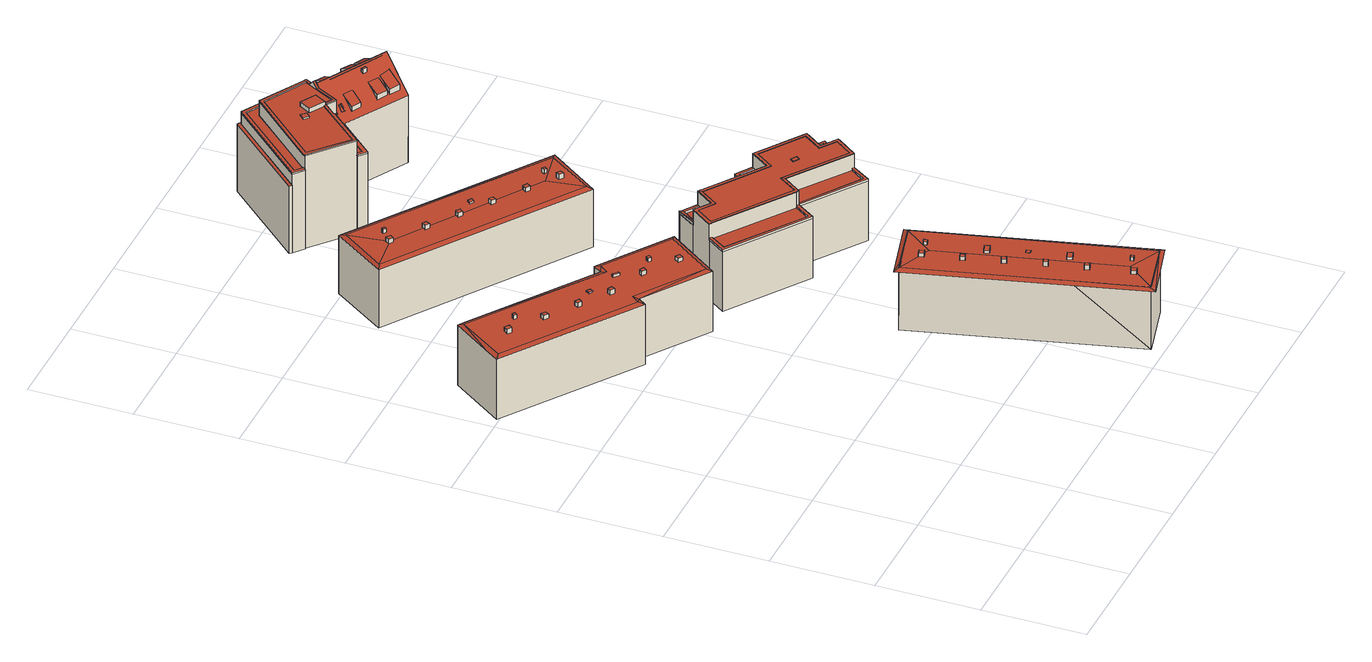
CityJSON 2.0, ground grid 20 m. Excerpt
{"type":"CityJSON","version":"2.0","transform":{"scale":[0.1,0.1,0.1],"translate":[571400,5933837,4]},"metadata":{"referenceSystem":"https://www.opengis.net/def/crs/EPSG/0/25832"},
"CityObjects":{
"building1":{"type":"Building","attributes":{"Grundfläche 2D":"586.504904","Grundhöhe NN":"5.869"},"children":["building1-1","building1-2","building1-3","building1-4","building1-5","building1-6","building1-7","building1-8","building1-9","building1-10"],"geometry":[{"type":"Solid","lod":"3","boundaries":[[[[0,1,2,3]],[[0,3,4]],[[5,6,2,1]],[[7,6,5]],[[8,9,7]],[[9,6,7]],[[8,10,11,9]],[[12,11,10]],[[12,13,14,11]],[[15,16,14,13]],[[4,16,15]],[[3,17,4]],[[17,16,4]],[[11,14,16,17,3,2,6,9]],[[1,0,18,19]],[[5,1,19,20]],[[7,5,20,21]],[[10,8,7,21,22]],[[13,12,10,22,23]],[[15,13,23,24]],[[4,15,24,25]],[[0,4,25,18]],[[18,25,24,23,22,21,20,19]]]],"semantics":{"surfaces":[{"type":"RoofSurface"},{"type":"WallSurface"},{"type":"GroundSurface"}],"values":[[0,0,0,0,0,0,0,0,0,0,0,0,0,0,1,1,1,1,1,1,1,1,2]]}}]},
"building1-1":{"type":"BuildingInstallation","parents":["building1"],"geometry":[{"type":"MultiSurface","lod":"3","boundaries":[[[26,27,28,29]],[[29,28,30,31]],[[31,32,26,29]],[[27,26,32,33]],[[33,30,28,27]]],"semantics":{"surfaces":[{"type":"RoofSurface"},{"type":"WallSurface"}],"values":[0,1,1,1,1]}}]},
"building1-2":{"type":"BuildingInstallation","parents":["building1"],"geometry":[{"type":"MultiSurface","lod":"3","boundaries":[[[34,35,36,37]],[[37,36,38,39]],[[34,37,39,40]],[[35,34,40,41]],[[36,35,41,38]]],"semantics":{"surfaces":[{"type":"RoofSurface"},{"type":"WallSurface"}],"values":[0,1,1,1,1]}}]},
"building1-3":{"type":"BuildingInstallation","parents":["building1"],"geometry":[{"type":"MultiSurface","lod":"3","boundaries":[[[42,43,44,45,46,47]],[[48,49,43,42,50]],[[44,43,49,51]],[[52,53,45,44,51]],[[50,42,47,46,45,53,54,55]]],"semantics":{"surfaces":[{"type":"RoofSurface"},{"type":"WallSurface"}],"values":[0,1,1,1,1]}}]},
"building1-4":{"type":"BuildingInstallation","parents":["building1"],"geometry":[{"type":"MultiSurface","lod":"3","boundaries":[[[56,57,58,59]],[[59,58,60,61]],[[56,59,61,62]],[[57,56,62,63]],[[58,57,63,60]]],"semantics":{"surfaces":[{"type":"RoofSurface"},{"type":"WallSurface"}],"values":[0,1,1,1,1]}}]},
"building1-5":{"type":"BuildingInstallation","parents":["building1"],"geometry":[{"type":"MultiSurface","lod":"3","boundaries":[[[64,65,66,67]],[[67,66,68,69]],[[64,67,69,70]],[[65,64,70,71]],[[66,65,71,68]]],"semantics":{"surfaces":[{"type":"RoofSurface"},{"type":"WallSurface"}],"values":[0,1,1,1,1]}}]},
"building1-6":{"type":"BuildingInstallation","parents":["building1"],"geometry":[{"type":"MultiSurface","lod":"3","boundaries":[[[72,73,74,75,76]],[[72,76,77,78]],[[74,73,72,78,79,80]],[[75,74,80,81]],[[77,76,75,81,82]]],"semantics":{"surfaces":[{"type":"RoofSurface"},{"type":"WallSurface"}],"values":[0,1,1,1,1]}}]},
"building1-7":{"type":"BuildingInstallation","parents":["building1"],"geometry":[{"type":"MultiSurface","lod":"3","boundaries":[[[83,84,85,86]],[[84,83,87,88]],[[85,84,88,89]],[[89,90,86,85]],[[90,87,83,86]]],"semantics":{"surfaces":[{"type":"RoofSurface"},{"type":"WallSurface"}],"values":[0,1,1,1,1]}}]},
"building1-8":{"type":"BuildingInstallation","parents":["building1"],"geometry":[{"type":"MultiSurface","lod":"3","boundaries":[[[91,92,93,94]],[[94,93,95,96]],[[91,94,96,97]],[[92,91,97,98]],[[93,92,98,95]]],"semantics":{"surfaces":[{"type":"RoofSurface"},{"type":"WallSurface"}],"values":[0,1,1,1,1]}}]},
"building1-9":{"type":"BuildingInstallation","parents":["building1"],"geometry":[{"type":"MultiSurface","lod":"3","boundaries":[[[99,100,101,102]],[[102,101,103,104]],[[99,102,104,105]],[[100,99,105,106]],[[101,100,106,103]]],"semantics":{"surfaces":[{"type":"RoofSurface"},{"type":"WallSurface"}],"values":[0,1,1,1,1]}}]},
"building1-10":{"type":"BuildingInstallation","parents":["building1"],"geometry":[{"type":"MultiSurface","lod":"3","boundaries":[[[107,108,109,110]],[[110,109,111,112]],[[107,110,112,113]],[[108,107,113,114]],[[109,108,114,111]]],"semantics":{"surfaces":[{"type":"RoofSurface"},{"type":"WallSurface"}],"values":[0,1,1,1,1]}}]},
"building2":{"type":"Building","attributes":{"Grundfläche 2D":"522.054360","Grundhöhe NN":"5.790"},"children":["building2-1","building2-2","building2-3","building2-4","building2-5","building2-6","building2-7","building2-8","building2-9","building2-10","building2-11"],"geometry":[{"type":"Solid","lod":"3","boundaries":[[[[115,116,117,118,119]],[[120,121,117,116,115]],[[115,122,123,121,120]],[[122,123,122,115]],[[124,125,126,119,118,117]],[[127,128,124,129,130]],[[127,131,128]],[[128,131,125,124]],[[127,130,129,123,122,115]],[[125,131,132,133,134,135,136,137,119,126]],[[135,134,127,115]],[[135,115,119,137,136]],[[131,125,131,127,134,133,132]],[[126,118,138,139]],[[139,140,141,131,126]],[[142,143,144,130,128,141,140,145]],[[122,144,143,146]],[[146,147,122]],[[118,116,120,147,146,138]],[[140,139,138,146,143,142,145]],[[116,117,121,120]],[[117,116,118]],[[126,124,117,118]],[[128,130,129,124]],[[131,141,128,124,125]],[[126,125,124]],[[123,129,130,144,122]],[[121,123,122,147,120]],[[125,126,131]]]],"semantics":{"surfaces":[{"type":"RoofSurface"},{"type":"WallSurface"},{"type":"GroundSurface"}],"values":[[0,0,0,0,0,0,0,0,0,0,0,0,0,1,1,1,1,1,1,2,0,0,0,0,0,0,0,0,0]]}}]},
"building2-1":{"type":"BuildingInstallation","parents":["building2"],"geometry":[{"type":"MultiSurface","lod":"3","boundaries":[[[148,149,150,151,152]],[[137,153,149,148]],[[153,154,150,149]],[[154,136,155,152,151,150]],[[148,152,155,137]]],"semantics":{"surfaces":[{"type":"RoofSurface"},{"type":"WallSurface"}],"values":[0,1,1,1,1]}}]},
"building2-2":{"type":"BuildingInstallation","parents":["building2"],"geometry":[{"type":"MultiSurface","lod":"3","boundaries":[[[156,157,158,159]],[[159,158,160,161]],[[156,159,161,162]],[[157,156,162,163]],[[158,157,163,160]]],"semantics":{"surfaces":[{"type":"RoofSurface"},{"type":"WallSurface"}],"values":[0,1,1,1,1]}}]},
"building2-3":{"type":"BuildingInstallation","parents":["building2"],"geometry":[{"type":"MultiSurface","lod":"3","boundaries":[[[164,165,166,167]],[[167,166,168,169]],[[164,167,169,170]],[[165,164,170,171]],[[166,165,171,168]]],"semantics":{"surfaces":[{"type":"RoofSurface"},{"type":"WallSurface"}],"values":[0,1,1,1,1]}}]},
"building2-4":{"type":"BuildingInstallation","parents":["building2"],"geometry":[{"type":"MultiSurface","lod":"3","boundaries":[[[172,173,174,175]],[[176,177,175,174]],[[172,175,177,178]],[[178,179,173,172]],[[174,173,179,176]]],"semantics":{"surfaces":[{"type":"RoofSurface"},{"type":"WallSurface"}],"values":[0,1,1,1,1]}}]},
"building2-5":{"type":"BuildingInstallation","parents":["building2"],"geometry":[{"type":"MultiSurface","lod":"3","boundaries":[[[180,181,182,183]],[[183,182,184]],[[180,183,184,185]],[[181,180,185,186]],[[181,186,182]]],"semantics":{"surfaces":[{"type":"RoofSurface"},{"type":"WallSurface"}],"values":[0,1,1,1,1]}}]},
"building2-6":{"type":"BuildingInstallation","parents":["building2"],"geometry":[{"type":"MultiSurface","lod":"3","boundaries":[[[187,188,189,190]],[[190,189,191,192]],[[187,190,192,193]],[[188,187,193,194]],[[189,188,194,191]]],"semantics":{"surfaces":[{"type":"RoofSurface"},{"type":"WallSurface"}],"values":[0,1,1,1,1]}}]},
"building2-7":{"type":"BuildingInstallation","parents":["building2"],"geometry":[{"type":"MultiSurface","lod":"3","boundaries":[[[195,196,197,198]],[[198,197,199,200]],[[195,198,200,201]],[[196,195,201,202]],[[197,196,202,199]]],"semantics":{"surfaces":[{"type":"RoofSurface"},{"type":"WallSurface"}],"values":[0,1,1,1,1]}}]},
"building2-8":{"type":"BuildingInstallation","parents":["building2"],"geometry":[{"type":"MultiSurface","lod":"3","boundaries":[[[203,204,205,206]],[[206,205,207,208]],[[203,206,208,209]],[[204,203,209,210]],[[205,204,210,207]]],"semantics":{"surfaces":[{"type":"RoofSurface"},{"type":"WallSurface"}],"values":[0,1,1,1,1]}}]},
"building2-9":{"type":"BuildingInstallation","parents":["building2"],"geometry":[{"type":"MultiSurface","lod":"3","boundaries":[[[211,212,213,214]],[[215,216,212,211]],[[217,213,212,216,132]],[[218,214,213,217,133]],[[218,215,211,214]]],"semantics":{"surfaces":[{"type":"RoofSurface"},{"type":"WallSurface"}],"values":[0,1,1,1,1]}}]},
"building2-10":{"type":"BuildingInstallation","parents":["building2"],"geometry":[{"type":"MultiSurface","lod":"3","boundaries":[[[219,220,221,222]],[[222,221,223,224]],[[219,222,224,225]],[[220,219,225,226]],[[221,220,226,223]]],"semantics":{"surfaces":[{"type":"RoofSurface"},{"type":"WallSurface"}],"values":[0,1,1,1,1]}}]},
"building2-11":{"type":"BuildingInstallation","parents":["building2"],"geometry":[{"type":"MultiSurface","lod":"3","boundaries":[[[227,228,229,230]],[[231,232,230,229]],[[227,230,232,233]],[[233,234,228,227]],[[229,228,234,231]]],"semantics":{"surfaces":[{"type":"RoofSurface"},{"type":"WallSurface"}],"values":[0,1,1,1,1]}}]},
"building3":{"type":"Building","attributes":{"Grundfläche 2D":"567.135733","Grundhöhe NN":"6.325"},"children":["building3-1","building3-2","building3-3","building3-4","building3-5","building3-6","building3-7","building3-8","building3-9"],"geometry":[{"type":"Solid","lod":"3","boundaries":[[[[235,236,237,238]],[[238,239,240]],[[238,237,239]],[[235,241,242,236]],[[241,240,239,242]],[[243,244,243,245]],[[236,242,246,247,248,249,245,243,244,250,251]],[[252,251,250,244,243,245,249,248,247,246,239,237]],[[242,239,246]],[[236,251,252,237]],[[253,254,235,238]],[[254,255,241,235]],[[255,256,240,241]],[[256,253,238,240]],[[256,255,254,253]]]],"semantics":{"surfaces":[{"type":"RoofSurface"},{"type":"WallSurface"},{"type":"GroundSurface"}],"values":[[0,0,0,0,0,0,0,0,0,0,1,1,1,1,2]]}}]},
"building3-1":{"type":"BuildingInstallation","parents":["building3"],"geometry":[{"type":"MultiSurface","lod":"3","boundaries":[[[257,258,259,260]],[[260,259,261,262]],[[257,260,262,263]],[[258,257,263,264]],[[259,258,264,261]]],"semantics":{"surfaces":[{"type":"RoofSurface"},{"type":"WallSurface"}],"values":[0,1,1,1,1]}}]},
"building3-2":{"type":"BuildingInstallation","parents":["building3"],"geometry":[{"type":"MultiSurface","lod":"3","boundaries":[[[265,266,267,268]],[[269,270,266,265,271]],[[270,272,267,266]],[[273,268,267,272,274]],[[265,268,273,271]]],"semantics":{"surfaces":[{"type":"RoofSurface"},{"type":"WallSurface"}],"values":[0,1,1,1,1]}}]},
"building3-3":{"type":"BuildingInstallation","parents":["building3"],"geometry":[{"type":"MultiSurface","lod":"3","boundaries":[[[275,276,277,278]],[[278,277,279,280]],[[275,278,280,281]],[[276,275,281,282]],[[277,276,282,279]]],"semantics":{"surfaces":[{"type":"RoofSurface"},{"type":"WallSurface"}],"values":[0,1,1,1,1]}}]},
"building3-4":{"type":"BuildingInstallation","parents":["building3"],"geometry":[{"type":"MultiSurface","lod":"3","boundaries":[[[283,284,285,286,287]],[[288,289,285,284]],[[290,286,285,289]],[[287,286,290,250]],[[283,287,250,291]],[[291,252,288,284,283]]],"semantics":{"surfaces":[{"type":"RoofSurface"},{"type":"WallSurface"}],"values":[0,1,1,1,1,1]}}]},
"building3-5":{"type":"BuildingInstallation","parents":["building3"],"geometry":[{"type":"MultiSurface","lod":"3","boundaries":[[[292,293,294,295,296,297]],[[298,245,299,295,294,293]],[[299,300,296,295]],[[301,292,297,296,300,249]],[[293,292,301,298]]],"semantics":{"surfaces":[{"type":"RoofSurface"},{"type":"WallSurface"}],"values":[0,1,1,1,1]}}]},
"building3-6":{"type":"BuildingInstallation","parents":["building3"],"geometry":[{"type":"MultiSurface","lod":"3","boundaries":[[[302,303,304,305]],[[305,304,306,307]],[[302,305,307,247]],[[303,302,247,248]],[[304,303,248,306]]],"semantics":{"surfaces":[{"type":"RoofSurface"},{"type":"WallSurface"}],"values":[0,1,1,1,1]}}]},
"building3-7":{"type":"BuildingInstallation","parents":["building3"],"geometry":[{"type":"MultiSurface","lod":"3","boundaries":[[[308,309,310,311,312,313,314]],[[315,312,311,310,309,316,244,317]],[[315,318,313,312]],[[318,243,314,313]],[[308,314,243,319]],[[309,308,319,316]]],"semantics":{"surfaces":[{"type":"RoofSurface"},{"type":"WallSurface"}],"values":[0,1,1,1,1,1]}}]},
"building3-8":{"type":"BuildingInstallation","parents":["building3"],"geometry":[{"type":"MultiSurface","lod":"3","boundaries":[[[320,321,322,323]],[[323,322,324,325]],[[320,323,325,326]],[[321,320,326,327]],[[322,321,327,324]]],"semantics":{"surfaces":[{"type":"RoofSurface"},{"type":"WallSurface"}],"values":[0,1,1,1,1]}}]},
"building3-9":{"type":"BuildingInstallation","parents":["building3"],"geometry":[{"type":"MultiSurface","lod":"3","boundaries":[[[328,329,330,331]],[[332,333,331,330]],[[328,331,333,334]],[[329,328,334,335]],[[335,332,330,329]]],"semantics":{"surfaces":[{"type":"RoofSurface"},{"type":"WallSurface"}],"values":[0,1,1,1,1]}}]},
"building4":{"type":"Building","attributes":{"Grundfläche 2D":"482.039239","Grundhöhe NN":"6.185"},"children":["building4-1","building4-2","building4-3","building4-4","building4-5","building4-6"],"geometry":[{"type":"Solid","lod":"3","boundaries":[[[[336,337,338,339,340,341,342,343,344,345,346,347,348,349,350,351,352,353,354,355,356,357,358,359,360]],[[361,362,363,364,365,366,367,368,369,370,371,372,373]],[[374,375,376,350,349,377,378,379,380,381,382,383,384,385,386,387,388,359,358,389]],[[390,391,392,393,394,395]],[[396,397,398,399,392,400,401,402]],[[403,404,405,406,407,408,409]],[[410,411,412,413,414,415,416]],[[417,418,419,420,421,422]],[[423,424,425,426,427]],[[428,429,430,431,432]],[[367,352,351,350,369,368]],[[367,366,353,352]],[[366,365,354,353]],[[365,364,355,354]],[[364,363,356,355]],[[357,356,363,362]],[[362,361,358,357]],[[433,434,360,359]],[[434,435,436,337,336,360]],[[436,437,438,339,338,337]],[[438,439,440,441,342,341,340,339]],[[441,442,443,344,343,342]],[[443,444,445,346,345,344]],[[445,446,447,448,349,348,347,346]],[[448,449,450,378,377,349]],[[450,451,452,453,381,380,379,378]],[[453,454,382,381]],[[454,455,456,457,385,384,383,382]],[[457,458,386,385]],[[458,459,460,433,359,388,387,386]],[[361,373,389,358]],[[374,389,373,372]],[[375,374,372,371]],[[370,376,375,371]],[[370,369,350,376]],[[430,429,428,400,457,456,455,454,397,396]],[[458,457,400,392]],[[395,394,434,433,425,424]],[[461,393,392,462]],[[461,463,394,393]],[[390,395,424,423]],[[391,390,423,427]],[[464,465,398,397]],[[465,466,399,398]],[[466,462,392,399]],[[432,401,400,428]],[[402,401,432,431]],[[396,402,431,430]],[[436,467,410,416,415,438,437]],[[412,468,441,440,439,438,415,414,413]],[[419,469,443,442,441,468,412,470,471,472]],[[443,469,419,418,417,445,444]],[[421,473,474,475,476,406,477,448,447,446,445,417,422]],[[405,404,450,449,448,477,406]],[[408,478,453,452,451,450,404,403,409]],[[397,454,453,478,408,479,480,464]],[[427,426,425,433,460,459,458,392,391]],[[436,481,410,467]],[[436,435,434,394,463,482,483,481]],[[407,406,476,484]],[[408,407,484,479]],[[411,410,481,485]],[[412,411,485,470]],[[420,419,472,486]],[[421,420,486,473]],[[461,462,487,488]],[[463,461,488,482]],[[465,464,480,489]],[[466,465,489,490]],[[462,466,490,487]],[[476,475,474,473,486,472,471,470,485,481,483,482,488,487,490,489,480,479,484]]]],"semantics":{"surfaces":[{"type":"RoofSurface"},{"type":"WallSurface"},{"type":"GroundSurface"}],"values":[[0,0,0,0,0,0,0,0,0,0,1,1,1,1,1,1,1,1,1,1,1,1,1,1,1,1,1,1,1,1,1,1,1,1,1,1,1,1,1,1,1,1,1,1,1,1,1,1,1,1,1,1,1,1,1,1,1,1,1,1,1,1,1,1,1,1,1,1,1,1,2]]}}]},
"building4-1":{"type":"BuildingInstallation","parents":["building4"],"geometry":[{"type":"MultiSurface","lod":"3","boundaries":[[[491,492,493,494]],[[494,493,495,496]],[[493,492,497,495]],[[491,494,496,498]],[[492,491,498,497]]],"semantics":{"surfaces":[{"type":"RoofSurface"},{"type":"WallSurface"}],"values":[0,1,1,1,1]}}]},
"building4-2":{"type":"BuildingInstallation","parents":["building4"],"geometry":[{"type":"MultiSurface","lod":"3","boundaries":[[[499,478,500]],[[501,499,500,502]],[[477,501,502,503]],[[499,501,504]],[[409,500,478,408]],[[502,500,409,505]],[[503,502,505,405]],[[406,477,503,405]],[[477,406,407,504,501]],[[504,407,408,478,499]]],"semantics":{"surfaces":[{"type":"RoofSurface"},{"type":"WallSurface"}],"values":[0,0,0,0,1,1,1,1,1,1]}}]},
"building4-3":{"type":"BuildingInstallation","parents":["building4"],"geometry":[{"type":"MultiSurface","lod":"3","boundaries":[[[468,506,507,508,467,509]],[[413,506,468,412]],[[507,506,413,510]],[[507,510,416,508]],[[410,467,508,416]],[[410,411,509,467]],[[411,412,468,509]]],"semantics":{"surfaces":[{"type":"RoofSurface"},{"type":"WallSurface"}],"values":[0,1,1,1,1,1,1]}}]},
"building4-4":{"type":"BuildingInstallation","parents":["building4"],"geometry":[{"type":"MultiSurface","lod":"3","boundaries":[[[511,512,513,514,469,515]],[[422,512,511,421]],[[422,516,513,512]],[[514,513,516,418]],[[419,469,514,418]],[[419,420,515,469]],[[420,421,511,515]]],"semantics":{"surfaces":[{"type":"RoofSurface"},{"type":"WallSurface"}],"values":[0,1,1,1,1,1,1]}}]},
"building4-5":{"type":"BuildingInstallation","parents":["building4"],"geometry":[{"type":"MultiSurface","lod":"3","boundaries":[[[517,518,519,520]],[[521,522,520,519]],[[522,523,517,520]],[[523,524,518,517]],[[524,521,519,518]],[[524,523,522,521]]],"semantics":{"surfaces":[{"type":"RoofSurface"},{"type":"WallSurface"},{"type":"OuterCeilingSurface"}],"values":[0,1,1,1,1,2]}}]},
"building4-6":{"type":"BuildingInstallation","parents":["building4"],"geometry":[{"type":"MultiSurface","lod":"3","boundaries":[[[525,526,527,528]],[[529,530,528,527]],[[530,531,525,528]],[[531,532,526,525]],[[532,529,527,526]],[[532,531,530,529]]],"semantics":{"surfaces":[{"type":"RoofSurface"},{"type":"WallSurface"},{"type":"OuterCeilingSurface"}],"values":[0,1,1,1,1,2]}}]},
"building5":{"type":"Building","attributes":{"Grundfläche 2D":"526.350930","Grundhöhe NN":"4.447"},"children":["building5-1","building5-2","building5-3","building5-4","building5-5","building5-6","building5-7","building5-8","building5-9","building5-10","building5-11","building5-12","building5-13"],"geometry":[{"type":"MultiSurface","lod":"3","boundaries":[[[533,534,535,536,537,538,539,540,541,542,543,544]],[[545,546,547,548,549,550,551,552,553,554]],[[555,556,557,558,559,560,561,562]],[[563,564,565,566,567,568,569,570,571,572,573,574,575,576,577,578,579,580,581,582,583,584,585,586,587,588,589]],[[590,591,592,593,594,595,596,597,598,599,600,601,602,603,604,605,606]],[[607,608,609,575,574]],[[608,586,585,609]],[[610,611,612,613,614,615,616,617,618]],[[619,620,621,622,623,624,625,626,627]],[[628,614,613]],[[622,628,629,623]],[[614,628,622,621]],[[630,631,632,633,634,635,636]],[[637,638,639,640,641,642]],[[535,534,545,546,547,536]],[[537,536,547,643]],[[538,537,643,644]],[[539,538,644,645]],[[645,549,540,539]],[[542,541,540,549,550,551]],[[551,552,543,542]],[[552,553,544,543]],[[553,554,533,544]],[[554,545,534,533]],[[582,581,646,647]],[[583,582,647,648]],[[584,583,648,649]],[[604,605,606,590,564,563,589,588]],[[590,591,592,566,565,564]],[[592,593,567,566]],[[595,569,568,567,593,594]],[[595,596,570,569]],[[596,597,571,570]],[[597,598,572,571]],[[598,599,600,601,602,603,604,588,587,586,608,607,574,573,572]],[[609,585,584,649,650,576,575]],[[577,576,650,651]],[[652,646,581,580]],[[616,615,614,621,620,619,627,653,654,655,656]],[[617,616,656,657]],[[618,617,657,658]],[[610,618,658,659,635]],[[611,610,635,659,660,634]],[[661,551,542,612,611,634,660]],[[662,663,664,665,666,626,625,624,623,629,628,613,612,542,551,661,667,668]],[[627,626,666,653]],[[632,669,670,633]],[[633,670,660,634]],[[634,660,659,635]],[[671,636,635,659,658]],[[672,631,630,636,671,673]],[[632,631,672,669]],[[674,675,548,547,546,545,676,677]],[[661,551,550,549,548,675,678,679]],[[660,634,611,552,551,661]],[[552,611,634,660,670,633,553]],[[553,633,670,669,554]],[[545,554,669,676]],[[680,555,562,681]],[[682,558,557,556,555,680,683]],[[559,558,682,684]],[[685,560,559,684]],[[561,560,685,686]],[[681,562,561,686]],[[592,591,590,548,675,674,677,546,535]],[[677,682,558,687,593,592,535,546]],[[682,683,680,555,688,595,594,593,687,558]],[[597,596,689,690]],[[680,595,688,555]],[[596,595,680,689]],[[665,625,598,597,690,691]],[[599,598,625,665,664,663,662,668,667,661,551,542,612,604,603,602,601,600]],[[675,548,590,606,605,604,612,542,551,661,679,678]],[[665,692,642,641,686]],[[693,637,642,692,691]],[[638,637,693,689]],[[639,638,689,680]],[[640,694,681]],[[641,640,681,686]],[[640,639,680,694]],[[685,684,682,677,676,669,672,673,671,658,657,656,655,654,653,666,665,686],[693,691,690,689],[680,681,694]]],"semantics":{"surfaces":[{"type":"RoofSurface"},{"type":"WallSurface"},{"type":"GroundSurface"}],"values":[0,0,0,0,0,0,0,0,0,0,0,0,0,0,1,1,1,1,1,1,1,1,1,1,1,1,1,1,1,1,1,1,1,1,1,1,1,1,1,1,1,1,1,1,1,1,1,1,1,1,1,1,1,1,1,1,1,1,1,1,1,1,1,1,1,1,1,1,1,1,1,1,1,1,1,1,1,1,1,1,2]}}]},
"building5-1":{"type":"BuildingInstallation","parents":["building5"],"geometry":[{"type":"MultiSurface","lod":"3","boundaries":[[[688,695,696,697,698,687,699,700,701,702]],[[688,555,556,695]],[[562,555,688,702]],[[556,703,696,695]],[[697,696,703,704]],[[698,697,704,557]],[[687,698,557,558]],[[558,559,699,687]],[[559,560,700,699]],[[560,561,701,700]],[[561,562,702,701]]],"semantics":{"surfaces":[{"type":"RoofSurface"},{"type":"WallSurface"}],"values":[0,1,1,1,1,1,1,1,1,1,1]}}]},
"building5-2":{"type":"BuildingInstallation","parents":["building5"],"geometry":[{"type":"MultiSurface","lod":"3","boundaries":[[[705,706,707,708,709]],[[707,706,710,711]],[[580,579,578,709,708,707,711,652]],[[578,577,651,712,705,709]],[[706,705,712,710]]],"semantics":{"surfaces":[{"type":"RoofSurface"},{"type":"WallSurface"}],"values":[0,1,1,1,1]}}]},
"building5-3":{"type":"BuildingInstallation","parents":["building5"],"geometry":[{"type":"MultiSurface","lod":"3","boundaries":[[[713,714,715,716]],[[716,715,717,718]],[[713,716,718,719]],[[714,713,719,720]],[[715,714,720,717]]],"semantics":{"surfaces":[{"type":"RoofSurface"},{"type":"WallSurface"}],"values":[0,1,1,1,1]}}]},
"building5-4":{"type":"BuildingInstallation","parents":["building5"],"geometry":[{"type":"MultiSurface","lod":"3","boundaries":[[[721,722,723,724]],[[725,723,722]],[[721,724,726]],[[726,725,722,721]]],"semantics":{"surfaces":[{"type":"RoofSurface"},{"type":"WallSurface"}],"values":[0,1,1,1]}}]},
"building5-5":{"type":"BuildingInstallation","parents":["building5"],"geometry":[{"type":"MultiSurface","lod":"3","boundaries":[[[727,728,729,730]],[[730,729,731,732]],[[727,730,732,733]],[[728,727,733,734]],[[734,731,729,728]]],"semantics":{"surfaces":[{"type":"RoofSurface"},{"type":"WallSurface"}],"values":[0,1,1,1,1]}}]},
"building5-6":{"type":"BuildingInstallation","parents":["building5"],"geometry":[{"type":"MultiSurface","lod":"3","boundaries":[[[735,736,737,738]],[[739,737,736]],[[740,735,738]],[[740,739,736,735]]],"semantics":{"surfaces":[{"type":"RoofSurface"},{"type":"WallSurface"}],"values":[0,1,1,1]}}]},
"building5-7":{"type":"BuildingInstallation","parents":["building5"],"geometry":[{"type":"MultiSurface","lod":"3","boundaries":[[[741,742,743,744]],[[744,743,745,746]],[[746,747,741,744]],[[742,741,747,748]],[[748,745,743,742]]],"semantics":{"surfaces":[{"type":"RoofSurface"},{"type":"WallSurface"}],"values":[0,1,1,1,1]}}]},
"building5-8":{"type":"BuildingInstallation","parents":["building5"],"geometry":[{"type":"MultiSurface","lod":"3","boundaries":[[[749,750,751,752]],[[750,753,751]],[[752,754,749]],[[750,749,754,753]]],"semantics":{"surfaces":[{"type":"RoofSurface"},{"type":"WallSurface"}],"values":[0,1,1,1]}}]},
"building5-9":{"type":"BuildingInstallation","parents":["building5"],"geometry":[{"type":"MultiSurface","lod":"3","boundaries":[[[755,756,757,758]],[[756,759,757]],[[758,760,755]],[[756,755,760,759]]],"semantics":{"surfaces":[{"type":"RoofSurface"},{"type":"WallSurface"}],"values":[0,1,1,1]}}]},
"building5-10":{"type":"BuildingInstallation","parents":["building5"],"geometry":[{"type":"MultiSurface","lod":"3","boundaries":[[[761,762,763,764,765]],[[763,762,766,767]],[[764,763,767,768]],[[765,764,768,769]],[[761,765,769,770]],[[762,761,770,766]]],"semantics":{"surfaces":[{"type":"RoofSurface"},{"type":"WallSurface"}],"values":[0,1,1,1,1,1]}}]},
"building5-11":{"type":"BuildingInstallation","parents":["building5"],"geometry":[{"type":"MultiSurface","lod":"3","boundaries":[[[771,772,773,774,775]],[[774,776,775]],[[773,772,771,777,778]],[[774,773,778,776]]],"semantics":{"surfaces":[{"type":"RoofSurface"},{"type":"WallSurface"}],"values":[0,1,1,1]}}]},
"building5-12":{"type":"BuildingInstallation","parents":["building5"],"geometry":[{"type":"MultiSurface","lod":"3","boundaries":[[[779,780,781,782]],[[783,781,780]],[[784,779,782]],[[784,783,780,779]]],"semantics":{"surfaces":[{"type":"RoofSurface"},{"type":"WallSurface"}],"values":[0,1,1,1]}}]},
"building5-13":{"type":"BuildingInstallation","parents":["building5"],"geometry":[{"type":"MultiSurface","lod":"3","boundaries":[[[785,786,787,788]],[[787,786,789,790]],[[788,787,790,791]],[[785,788,791,792]],[[786,785,792,789]]],"semantics":{"surfaces":[{"type":"RoofSurface"},{"type":"WallSurface"}],"values":[0,1,1,1,1]}}]}
},
"vertices":[
[397,748,147],[470,851,147],[458,849,150],[395,760,150],[270,836,147],[333,946,147],[334,934,150],[321,930,147],[93,1089,147],[322,918,150],[77,1100,147],[79,1089,150],[26,1027,147],[5,997,147],[17,999,150],[259,820,147],[257,832,150],[269,847,150],[397,748,19],[470,851,19],[333,946,19],[321,930,19],[77,1100,19],[5,997,19],[259,820,19],[270,836,19],
[130,1010,159],[134,1015,159],[129,1018,159],[125,1014,159],[129,1018,150],[125,1014,150],[130,1010,150],[134,1015,150],
[377,862,158],[382,858,158],[386,864,158],[381,867,158],[386,864,150],[381,867,150],[377,862,150],[382,858,150],
[337,862,160],[332,856,160],[340,851,160],[345,857,160],[343,858,160],[343,859,160],[336,861,151],[332,856,151],[337,862,151],[340,851,151],[344,856,151],[345,857,151],[343,858,151],[343,859,151],
[152,959,159],[156,966,159],[148,972,159],[144,965,159],[148,972,151],[144,965,150],[152,959,150],[156,966,151],
[254,917,153],[258,923,153],[252,928,153],[248,921,153],[252,928,150],[248,921,150],[254,917,151],[258,923,150],
[88,1002,160],[92,1008,160],[93,1009,160],[85,1015,160],[80,1008,160],[80,1008,150],[88,1002,150],[92,1008,151],[93,1009,151],[85,1015,151],[84,1013,151],
[262,892,160],[258,885,160],[266,880,160],[270,887,160],[262,892,150],[258,885,150],[266,880,150],[270,887,150],
[404,808,158],[409,815,158],[401,821,158],[396,813,158],[401,821,150],[396,813,150],[404,808,150],[409,815,150],
[320,893,155],[323,897,155],[313,905,155],[310,901,155],[313,905,150],[310,901,150],[320,893,150],[323,897,150],
[205,931,160],[201,924,160],[208,919,160],[213,926,160],[208,919,150],[213,926,151],[205,931,151],[201,924,150],
[636,476,151],[538,452,151],[515,454,147],[524,449,151],[526,448,151],[636,477,151],[641,487,147],[675,331,150],[753,47,147],[629,6,147],[634,18,151],[599,160,151],[744,45,151],[742,44,151],[755,40,147],[745,45,151],[635,18,151],[663,55,152],[668,61,153],[677,74,153],[591,418,153],[578,424,153],[567,429,152],[524,449,18],[635,18,18],[635,17,18],[635,17,151],[745,45,18],[749,46,18],[749,46,149],[742,44,18],[638,478,18],[638,478,150],
[567,429,160],[570,419,160],[579,422,160],[578,424,160],[576,431,160],[570,419,152],[579,422,153],[576,431,152],
[632,210,162],[629,218,162],[622,216,162],[624,207,162],[622,216,152],[624,207,152],[632,210,153],[629,218,153],
[606,428,159],[612,430,159],[611,437,159],[604,435,159],[611,437,152],[604,435,152],[606,428,152],[612,430,152],
[596,352,159],[594,361,159],[584,358,159],[587,349,159],[584,358,152],[587,349,152],[596,352,153],[594,361,153],
[658,253,153],[656,261,153],[648,259,153],[650,251,153],[650,251,152],[658,253,152],[656,261,152],
[638,322,158],[635,332,158],[620,327,158],[623,317,158],[620,327,153],[623,317,153],[638,322,152],[635,332,152],
[702,76,160],[701,82,160],[695,81,160],[696,75,160],[695,81,152],[696,75,152],[702,76,152],[701,82,152],
[674,180,157],[671,190,157],[656,185,157],[659,175,157],[656,185,153],[659,175,153],[674,180,152],[671,190,152],
[657,65,160],[660,54,160],[669,57,160],[666,68,160],[657,65,152],[660,54,152],[669,57,152],[666,68,153],
[614,281,161],[611,290,161],[603,287,161],[606,278,161],[603,287,152],[606,278,152],[614,281,153],[611,290,153],
[649,138,162],[646,147,162],[639,145,162],[642,136,162],[639,145,152],[642,136,152],[649,138,153],[646,147,153],
[182,1292,146],[193,1295,150],[255,1384,150],[254,1396,146],[612,1137,150],[625,1139,146],[553,1037,146],[551,1049,150],[389,1221,151],[382,1226,151],[439,1188,151],[538,1122,151],[507,1143,151],[499,1148,151],[447,1183,151],[268,1302,151],[265,1304,151],[264,1309,151],[254,1396,23],[182,1292,23],[553,1037,23],[625,1139,23],
[431,1213,154],[436,1219,154],[429,1224,154],[424,1218,154],[429,1224,151],[424,1218,151],[431,1213,151],[436,1219,151],
[326,1268,160],[321,1260,160],[329,1255,160],[333,1263,160],[324,1265,151],[321,1260,151],[326,1268,151],[329,1255,151],[333,1263,151],[331,1260,151],
[563,1129,160],[566,1134,160],[561,1138,160],[558,1132,160],[561,1138,151],[558,1132,151],[563,1129,151],[566,1134,151],
[270,1305,160],[262,1311,160],[257,1303,160],[265,1298,160],[268,1302,160],[262,1311,151],[257,1303,151],[265,1298,151],[270,1305,151],
[447,1184,160],[440,1189,160],[439,1188,160],[435,1182,160],[443,1177,160],[447,1183,160],[440,1189,151],[435,1182,151],[443,1177,151],[447,1184,151],
[507,1143,160],[499,1148,160],[494,1141,160],[502,1135,160],[494,1141,151],[502,1135,151],
[391,1223,160],[383,1228,160],[382,1226,160],[380,1224,160],[378,1221,160],[386,1216,160],[389,1221,160],[378,1221,151],[383,1228,151],[380,1224,151],[386,1216,151],[391,1223,151],
[560,1096,161],[564,1103,161],[556,1108,161],[552,1101,161],[556,1108,151],[552,1101,151],[560,1096,150],[564,1103,150],
[290,1325,160],[285,1328,160],[282,1324,160],[287,1320,160],[282,1324,151],[287,1320,151],[290,1325,151],[285,1328,151],
[804,673,183],[808,678,183],[803,681,183],[777,699,183],[799,730,183],[799,731,183],[802,735,183],[797,739,183],[710,800,183],[707,795,183],[685,763,183],[575,840,183],[572,843,183],[567,846,183],[569,838,183],[572,835,183],[687,755,183],[712,791,183],[794,734,183],[769,698,183],[800,677,183],[776,643,183],[659,726,183],[660,718,183],[777,635,183],[659,726,182],[776,643,182],[800,677,182],[769,698,182],[794,734,182],[712,791,182],[687,755,182],[572,835,182],[569,838,182],[544,802,182],[513,823,182],[490,790,182],[634,690,182],[490,790,183],[513,823,183],[544,802,183],[564,841,183],[542,810,183],[516,828,183],[516,829,183],[512,832,183],[482,789,183],[486,786,183],[487,786,183],[630,685,183],[635,682,183],[638,686,183],[638,687,183],[634,690,183],[751,608,153],[638,686,153],[635,682,153],[753,599,153],[777,635,153],[773,638,153],[486,786,153],[482,789,153],[456,753,153],[610,646,153],[630,685,153],[608,654,153],[465,755,153],[516,828,149],[542,810,149],[564,841,149],[567,846,149],[537,868,149],[512,832,149],[516,829,149],[808,678,149],[833,714,149],[802,735,149],[799,731,149],[799,730,149],[777,699,149],[803,681,149],[685,763,149],[707,795,149],[710,800,149],[679,821,149],[654,785,149],[659,782,149],[751,608,149],[773,638,149],[660,718,149],[638,687,149],[638,686,149],[630,685,149],[487,786,149],[486,786,149],[465,755,149],[608,654,149],[660,718,182],[777,635,182],[804,673,182],[808,678,182],[803,681,182],[777,699,182],[799,730,182],[799,731,182],[802,735,182],[797,739,182],[710,800,182],[707,795,182],[685,763,182],[575,840,182],[572,843,182],[567,846,182],[564,841,182],[542,810,182],[516,828,182],[516,829,182],[512,832,182],[482,789,182],[486,786,182],[487,786,182],[630,685,182],[635,682,182],[638,686,182],[638,687,182],[753,599,149],[635,682,149],[777,635,149],[482,789,149],[456,753,149],[610,646,149],[808,678,153],[802,735,153],[710,800,154],[802,735,22],[797,739,22],[710,800,22],[654,785,22],[575,840,22],[572,843,22],[567,846,22],[567,846,154],[512,832,155],[512,832,22],[482,789,22],[808,678,22],[777,635,22],[804,673,22],[537,868,22],[833,714,22],[679,821,22],[635,682,22],[753,599,22],[456,753,22],[610,646,22],
[725,718,183],[730,725,183],[719,732,183],[714,725,183],[719,732,182],[714,725,182],[730,725,182],[725,718,182],
[533,863,154],[516,829,154],[541,864,154],[538,859,154],[564,841,154],[537,868,154],[538,859,149],
[799,731,153],[825,713,153],[803,681,153],[833,714,153],[825,713,149],
[654,785,154],[659,782,154],[681,813,154],[707,795,154],[679,821,154],[681,813,149],
[609,838,56],[585,854,56],[575,840,56],[599,824,56],[575,840,54],[599,824,54],[609,838,54],[585,854,54],
[803,755,56],[781,771,56],[771,757,56],[794,741,56],[771,757,54],[794,741,54],[803,755,54],[781,771,54],
[364,1529,174],[383,1512,174],[385,1514,174],[387,1517,174],[373,1529,174],[506,1674,174],[606,1618,174],[596,1600,174],[597,1600,174],[601,1598,174],[614,1620,174],[505,1682,174],[383,1512,171],[385,1514,171],[387,1517,171],[509,1650,171],[596,1600,171],[597,1600,171],[601,1598,171],[614,1620,171],[505,1682,171],[364,1529,171],[522,1513,171],[518,1509,171],[463,1448,171],[461,1446,171],[458,1443,171],[473,1430,171],[537,1501,171],[523,1514,171],[596,1600,203],[509,1650,203],[387,1517,203],[385,1514,203],[461,1446,203],[463,1448,203],[522,1513,203],[521,1514,203],[543,1538,203],[561,1526,203],[564,1531,203],[584,1568,203],[580,1570,203],[560,1533,203],[543,1543,203],[540,1538,203],[539,1539,203],[538,1540,203],[460,1453,203],[393,1515,203],[510,1642,203],[594,1596,203],[589,1587,203],[593,1585,203],[594,1585,203],[601,1598,203],[597,1600,203],[509,1650,201],[387,1517,201],[385,1514,201],[461,1446,201],[463,1448,201],[522,1513,201],[521,1514,201],[543,1538,201],[561,1526,201],[564,1531,201],[589,1576,201],[589,1577,201],[593,1585,201],[594,1585,201],[601,1598,201],[597,1600,201],[596,1600,201],[589,1576,213],[589,1577,214],[585,1579,214],[617,1626,149],[614,1620,156],[601,1598,179],[594,1585,192],[733,1508,192],[755,1547,152],[758,1551,147],[617,1630,146],[616,1627,149],[725,1493,201],[725,1494,203],[728,1498,207],[727,1498,207],[589,1576,207],[564,1531,157],[561,1526,152],[559,1523,148],[697,1445,147],[593,1585,193],[589,1577,206],[500,1686,147],[360,1533,147],[364,1529,147],[505,1682,147],[614,1620,147],[617,1626,147],[503,1689,147],[542,1537,71],[521,1514,71],[522,1513,71],[522,1514,71],[537,1501,71],[561,1527,71],[373,1529,171],[506,1674,171],[606,1618,171],[460,1453,201],[393,1515,201],[510,1642,201],[594,1596,201],[560,1533,201],[543,1543,201],[538,1540,201],[697,1445,4],[733,1508,4],[755,1547,4],[758,1551,4],[617,1630,4],[616,1627,4],[617,1626,4],[614,1620,4],[601,1598,4],[589,1577,4],[589,1576,4],[564,1531,4],[561,1526,4],[559,1523,4],[594,1585,4],[593,1585,4],[364,1529,4],[505,1682,4],[503,1689,4],[360,1533,4],[500,1686,4],[387,1517,4],[509,1650,4],[383,1512,4],[385,1514,4],[596,1600,4],[597,1600,4],[522,1513,4],[523,1514,4],[461,1446,4],[463,1448,4],[458,1443,4],[473,1430,4],[537,1501,4],[461,1446,174],[522,1513,174],[521,1514,4],[543,1538,4],[554,1530,4],[561,1527,4],[542,1537,4],[522,1514,4],
[518,1509,174],[528,1500,174],[472,1440,174],[463,1448,174],[458,1443,174],[473,1430,174],[537,1501,174],[523,1514,174],[528,1500,171],[472,1440,171],
[553,1561,210],[523,1578,210],[510,1556,210],[539,1539,210],[540,1538,210],[523,1578,201],[510,1556,201],[553,1561,201],
[496,1550,204],[504,1558,204],[496,1567,204],[487,1558,204],[496,1567,201],[487,1558,201],[496,1550,201],[504,1558,201],
[744,1547,168],[724,1558,168],[706,1527,188],[726,1517,188],[724,1558,156],[744,1547,156],
[631,1606,160],[625,1597,169],[632,1593,170],[638,1602,161],[632,1593,169],[638,1602,160],[631,1606,159],[625,1597,168],
[668,1591,168],[648,1601,168],[631,1570,187],[650,1559,187],[648,1601,155],[668,1591,155],
[575,1542,173],[570,1533,162],[576,1529,162],[581,1538,173],[576,1529,161],[581,1538,172],[575,1542,172],[570,1533,161],
[599,1512,168],[618,1502,168],[630,1524,183],[612,1535,183],[618,1502,158],[599,1512,158],
[649,1484,168],[669,1473,168],[682,1497,184],[662,1508,184],[669,1473,158],[649,1484,158],
[675,1517,204],[666,1521,204],[665,1518,204],[673,1513,204],[673,1514,204],[666,1521,197],[665,1518,194],[673,1513,194],[673,1514,194],[675,1517,197],
[687,1495,185],[674,1471,169],[673,1470,168],[693,1459,169],[707,1486,187],[693,1459,157],[674,1471,158],[673,1470,158],
[719,1561,168],[699,1573,168],[680,1540,190],[700,1530,189],[699,1573,156],[719,1561,156],
[591,1521,162],[596,1530,172],[590,1533,172],[585,1525,163],[596,1530,171],[590,1533,171],[585,1525,162],[591,1521,161]
]}
